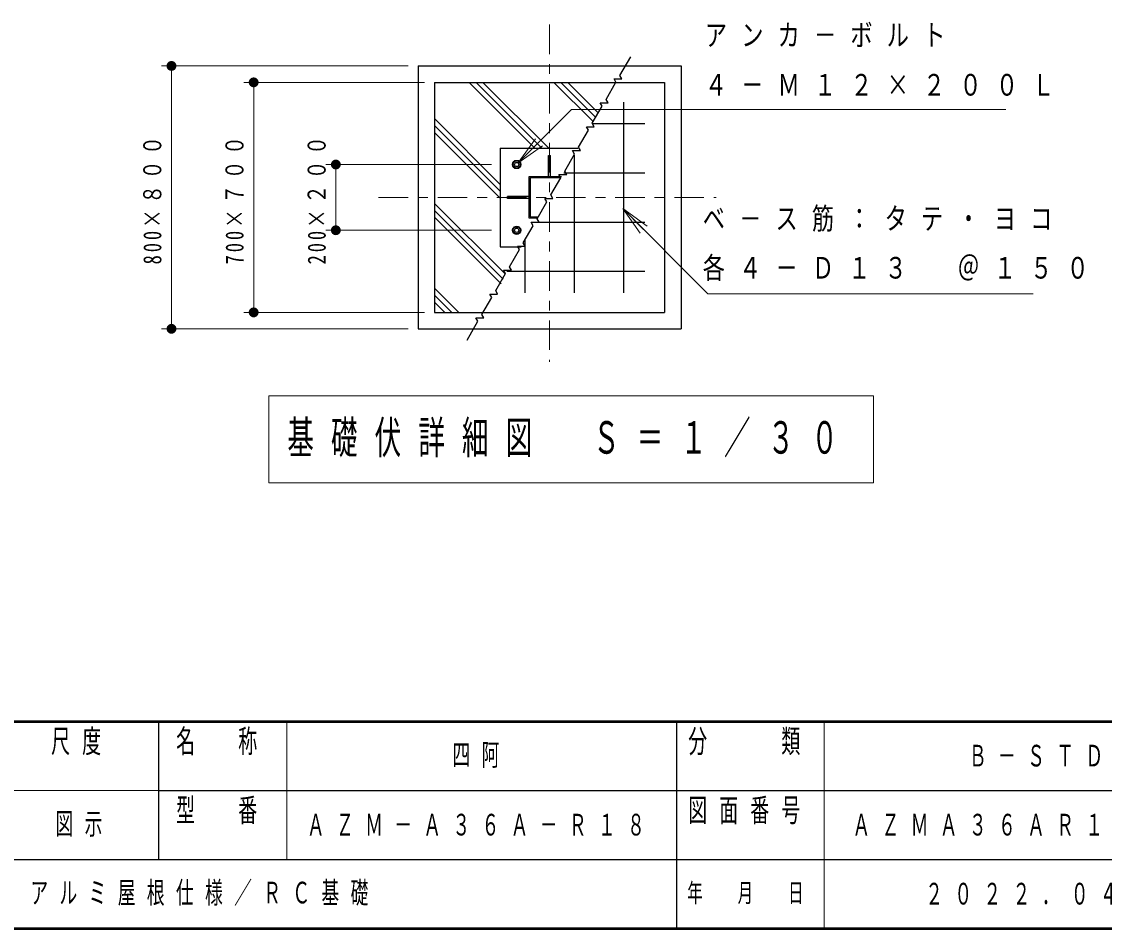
# Model space of a CAD drawing. Units: millimetres on the paper, with parts at other scales. Extents: x -385 to 8, y 0 to 267.
# Drawn here: x -201.4 to -91.6, y 0 to 92 of the extents above; entities that cross this region are included whole.
import ezdxf

# ---------------------------------------------------------------- set-up
doc = ezdxf.new("R2010")
doc.units = ezdxf.units.MM
doc.linetypes.add('USER2', pattern=[6, 3, -1, 1, -1])
doc.layers.add('LY_1', color=190, linetype='Continuous', lineweight=25)
doc.styles.add('ＭＳ ゴシック', font='')
doc.styles.get('ＭＳ ゴシック').set_extended_font_data('MS Gothic')

# ---------------------------------------------------------------- blocks, each defined once
blk = doc.blocks.new('filled_dot')
at = {"color": 0, "linetype": 'Continuous', "lineweight": -2, "const_width": 1.25}
blk.add_lwpolyline([(-0.625, 0, 1), (0.625, 0, 1)], format="xyb", close=True, dxfattribs=at)

msp = doc.modelspace()

# ---------------------------------------------------------------- linework, layer by layer
at = {"layer": 'LY_1', "color": 7, "linetype": 'USER2', "lineweight": 13}
for p, q in [((-147.861, 91.675), (-147.861, 57.465)), ((-165.199, 74.154), (-130.977, 74.154))]:
    msp.add_line(p, q, dxfattribs=at)
at = {"layer": 'LY_1', "color": 7, "lineweight": 13}
for p, q in [((-162.195, 87.487), (-187.195, 87.487)), ((-186.195, 60.82), (-186.195, 87.487)), ((-160.528, 85.82), (-178.861, 85.82)), ((-177.861, 62.487), (-177.861, 85.82)), ((-149.355, 79.154), (-156.022, 85.82)), ((-148.648, 79.154), (-155.315, 85.82)), ((-147.941, 79.154), (-154.608, 85.82)), ((-143.445, 81.841), (-147.423, 85.82)), ((-143.221, 82.325), (-146.716, 85.82)), ((-142.998, 82.809), (-146.009, 85.82)), ((-152.861, 75.476), (-159.528, 82.142)), ((-152.861, 74.769), (-159.528, 81.435)), ((-152.861, 74.061), (-159.528, 80.728)), ((-151.059, 77.623), (-149.291, 80.098)), ((-151.059, 77.623), (-148.938, 79.745)), ((-148.584, 79.391), (-151.059, 77.623)), ((-153.761, 77.487), (-170.528, 77.487)), ((-169.528, 70.82), (-169.528, 77.487)), ((-147.961, 76.904), (-147.761, 76.904)), ((-150.611, 74.054), (-150.611, 74.254)), ((-152.333, 66.348), (-159.528, 73.544)), ((-152.556, 65.865), (-159.528, 72.837)), ((-140.438, 73.014), (-138.317, 70.893)), ((-140.438, 73.014), (-137.963, 71.247)), ((-138.67, 70.539), (-140.438, 73.014)), ((-152.779, 65.381), (-159.528, 72.13)), ((-153.761, 70.82), (-170.528, 70.82)), ((-157.069, 62.487), (-159.528, 64.945)), ((-157.777, 62.487), (-159.528, 64.238)), ((-158.484, 62.487), (-159.528, 63.531)), ((-160.528, 62.487), (-178.861, 62.487)), ((-162.195, 60.82), (-187.195, 60.82)), ((-176.322, 54.01), (-176.322, 45.21)), ((-115.022, 54.01), (-176.322, 54.01)), ((-115.022, 45.21), (-115.022, 54.01)), ((-176.322, 45.21), (-115.022, 45.21)), ((-174.5, 21), (-174.5, 7)), ((-120, 21), (-120, 0)), ((-242.5, 14), (-187.5, 14))]:
    msp.add_line(p, q, dxfattribs=at)
at = {"layer": 'LY_1', "color": 7}
for p, q in [((-161.195, 87.487), (-161.195, 60.82)), ((-161.195, 87.487), (-134.528, 87.487)), ((-134.528, 87.487), (-134.528, 60.82)), ((-159.528, 85.82), (-159.528, 62.487)), ((-159.528, 85.82), (-136.195, 85.82)), ((-136.195, 85.82), (-136.195, 62.487)), ((-140.361, 83.82), (-140.361, 64.487)), ((-143.531, 81.654), (-138.195, 81.654)), ((-152.861, 79.154), (-152.861, 69.154)), ((-152.861, 79.154), (-144.975, 79.154)), ((-147.961, 76.237), (-147.961, 78.403)), ((-147.961, 78.403), (-147.761, 78.403)), ((-147.761, 76.237), (-147.761, 78.403)), ((-145.361, 78.484), (-145.361, 64.487)), ((-151.404, 77.848), (-151.612, 77.487)), ((-151.612, 77.487), (-151.403, 77.126)), ((-150.986, 77.848), (-151.403, 77.848)), ((-151.403, 77.126), (-150.986, 77.126)), ((-150.778, 77.487), (-150.987, 77.847)), ((-150.987, 77.126), (-150.779, 77.487)), ((-149.945, 76.237), (-149.945, 72.07)), ((-146.659, 76.237), (-149.945, 76.237)), ((-149.838, 76.13), (-149.838, 72.177)), ((-146.72, 76.13), (-149.838, 76.13)), ((-146.418, 76.654), (-138.195, 76.654)), ((-149.945, 74.254), (-152.111, 74.254)), ((-152.111, 74.054), (-152.111, 74.254)), ((-149.945, 74.054), (-152.111, 74.054)), ((-149.945, 72.07), (-149.064, 72.07)), ((-149.838, 72.177), (-149.003, 72.177)), ((-149.305, 71.654), (-138.195, 71.654)), ((-151.612, 70.82), (-151.404, 71.181)), ((-151.404, 70.459), (-151.612, 70.82)), ((-151.403, 71.181), (-150.986, 71.181)), ((-150.986, 70.459), (-151.403, 70.459)), ((-150.987, 71.181), (-150.779, 70.82)), ((-150.778, 70.82), (-150.986, 70.459)), ((-150.361, 69.824), (-150.361, 64.487)), ((-152.861, 69.154), (-150.748, 69.154)), ((-152.192, 66.654), (-138.195, 66.654)), ((-159.528, 62.487), (-136.195, 62.487)), ((-161.195, 60.82), (-134.528, 60.82))]:
    msp.add_line(p, q, dxfattribs=at)
at = {"layer": 'LY_1', "color": 7, "lineweight": 50}
for p, q in [((-385, 21), (0, 21)), ((-385, 0), (0, 0))]:
    msp.add_line(p, q, dxfattribs=at)
at = {"layer": 'LY_1', "color": 211}
for p, q in [((-187.5, 21), (-187.5, 7)), ((-135, 21), (-135, 0)), ((-187.5, 14), (-70, 14)), ((-242.5, 7), (0, 7))]:
    msp.add_line(p, q, dxfattribs=at)
at = {"layer": 'LY_1', "color": 7}
msp.add_lwpolyline([(-156.217, 59.682), (-155.121, 61.58), (-155.321, 61.926), (-154.521, 61.926), (-154.721, 62.272), (-153.721, 64.004), (-153.921, 64.351), (-153.121, 64.351), (-153.321, 64.697), (-152.321, 66.429), (-152.521, 66.776), (-151.721, 66.776), (-151.921, 67.122), (-150.921, 68.854), (-151.121, 69.201), (-150.321, 69.201), (-150.521, 69.547), (-149.521, 71.279), (-149.721, 71.625), (-148.921, 71.625), (-149.121, 71.972), (-148.121, 73.704), (-148.321, 74.05), (-147.521, 74.05), (-147.721, 74.397), (-146.721, 76.129), (-146.921, 76.475), (-146.121, 76.475), (-146.321, 76.822), (-145.321, 78.554), (-145.521, 78.9), (-144.721, 78.9), (-144.921, 79.246), (-143.921, 80.979), (-144.121, 81.325), (-143.321, 81.325), (-143.521, 81.671), (-142.521, 83.403), (-142.721, 83.75), (-141.921, 83.75), (-142.121, 84.096), (-141.121, 85.828), (-141.321, 86.175), (-140.521, 86.175), (-140.721, 86.521), (-139.626, 88.419)], dxfattribs=at)
at = {"layer": 'LY_1', "color": 7, "lineweight": 13}
for points in [[(-151.059, 77.623), (-145.622, 83.06), (-101.582, 83.06)], [(-140.438, 73.014), (-131.81, 64.386), (-98.803, 64.386)]]:
    msp.add_lwpolyline(points, dxfattribs=at)
at = {"layer": 'LY_1', "color": 7}
for centre, radius in [((-151.195, 77.487), 0.417), ((-151.195, 77.487), 0.361), ((-151.195, 77.487), 0.212), ((-151.195, 70.82), 0.417), ((-151.195, 70.82), 0.361), ((-151.195, 70.82), 0.212)]:
    msp.add_circle(centre, radius, dxfattribs=at)

# ---------------------------------------------------------------- block references
at = {"layer": 'LY_1', "color": 7, "lineweight": 13, "xscale": 0.4, "yscale": 0.4}
for p, rotation in [((-186.195, 87.487), 270), ((-177.861, 85.82), 270), ((-169.528, 77.487), 270), ((-169.528, 70.82), 90), ((-177.861, 62.487), 90), ((-186.195, 60.82), 90)]:
    msp.add_blockref('filled_dot', p, dxfattribs=dict(at, rotation=rotation))

# ---------------------------------------------------------------- texts
at = {"layer": 'LY_1', "color": 7, "style": 'ＭＳ ゴシック'}
for s, insert, char_height, attachment_point in [('\\T1.64;\\W0.75;アンカ－ボルト', (-132.107, 90.56), 2.199, 4), ('\\T1.64;\\W0.75;４－Ｍ１２×２００Ｌ', (-132.107, 85.56), 2.199, 4), ('\\T1.64;\\W0.75;ベ－ス筋：タテ・ヨコ', (-132.323, 71.886), 2.199, 4), ('\\T1.64;\\W0.75;各４－Ｄ１３\u3000＠１５０', (-132.323, 66.886), 2.199, 4), ('\\T1.64;\\W0.6;基礎伏詳細図\u3000Ｓ＝１／３０', (-145.672, 49.61), 3.299, 5), ('\\T1.64;\\W0.6;四阿', (-154.75, 17.5), 2.199, 5), ('\\T1.64;\\W0.6;Ｂ－ＳＴＤ０３', (-95, 17.5), 2.199, 5), ('\\T1.64;\\W0.6;図示', (-195, 10.5), 2.199, 5), ('\\T1.64;\\W0.6;ＡＺＭ－Ａ３６Ａ－Ｒ１８', (-154.75, 10.5), 2.199, 5), ('\\T1.64;\\W0.6;ＡＺＭＡ３６ＡＲ１８－３０１Ａ', (-95, 10.5), 2.199, 5), ('\\T1.64;\\W0.6;アルミ屋根仕様／ＲＣ基礎', (-200.5, 3.5), 2.199, 4), ('\\T1.64;\\W0.6;２０２２．０４．２０', (-95, 3.5), 2.199, 5)]:
    msp.add_mtext(s, dxfattribs=dict(at, insert=insert, char_height=char_height, attachment_point=attachment_point))
at = {"layer": 'LY_1', "color": 7, "char_height": 1.833, "attachment_point": 8, "rotation": 90, "style": 'ＭＳ ゴシック'}
for s, insert in [('\\T1.32;\\W0.75;800×８００', (-187.195, 74.154)), ('\\T1.32;\\W0.75;700×７００', (-178.861, 74.154)), ('\\T1.32;\\W0.75;200×２００', (-170.528, 74.154))]:
    msp.add_mtext(s, dxfattribs=dict(at, insert=insert))
at = {"layer": 'LY_1', "color": 4, "style": 'ＭＳ ゴシック'}
for s, insert, char_height, attachment_point in [('\\T1.64;\\W0.6;尺度', (-195.25, 20.167), 2.346, 2), ('\\T1.64;\\W0.6;名\u3000称', (-181, 20.167), 2.346, 2), ('\\T1.64;\\W0.6;分\u3000\u3000類', (-127.5, 20.167), 2.346, 2), ('\\T1.64;\\W0.6;型\u3000番', (-181, 13.167), 2.346, 2), ('\\T1.64;\\W0.6;図面番号', (-127.5, 13.167), 2.346, 2), ('\\T1.64;\\W0.6;年\u3000月\u3000日', (-127.5, 3.5), 1.906, 5)]:
    msp.add_mtext(s, dxfattribs=dict(at, insert=insert, char_height=char_height, attachment_point=attachment_point))

doc.saveas('drawing.dxf')
